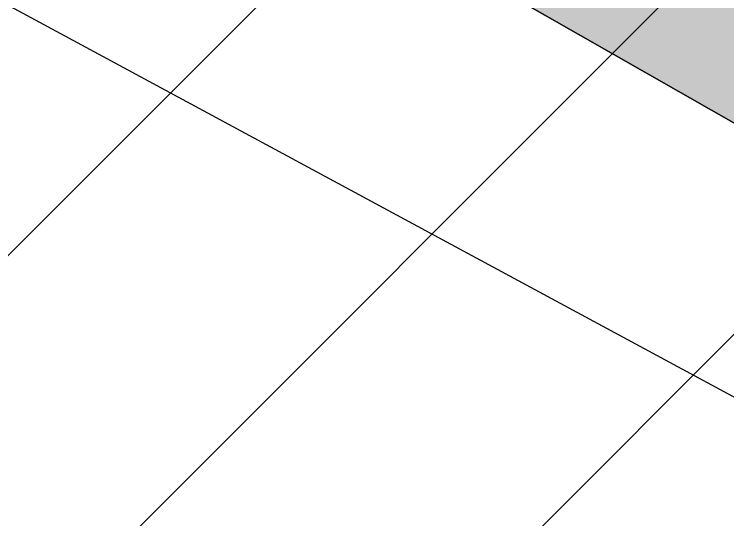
# Model space of a CAD drawing. Header units: millimetres. Extents: x 648844 to 649530, y 1246379 to 1246752.
# Drawn here: x 649090.32 to 649096.6, y 1246534.32 to 1246538.75 of the extents above; entities that cross this region are included whole.
import ezdxf

# ---------------------------------------------------------------- set-up
doc = ezdxf.new("R2010")
doc.units = ezdxf.units.MM
doc.header["$LTSCALE"] = 20
doc.header["$MEASUREMENT"] = 0
doc.layers.get('0').update_dxf_attribs({"linetype": 'CONTINUOUS'})
doc.layers.add('quebrada', color=5, linetype='CONTINUOUS')
doc.layers.add('TECHO', color=30, linetype='CONTINUOUS')

msp = doc.modelspace()

# ---------------------------------------------------------------- hatches: boundary and pattern name
h = msp.add_hatch()
h.set_pattern_fill('ANSI31', color=2, scale=20, style=0)
h.set_pattern_definition([(45, (-526.4316489867633, -3378.367883687839), (-1.767766952966369, 1.767766952966369), [])])
edge = h.paths.add_edge_path()
edge.add_line((649057.8519686605, 1246574.731937029), (649143.484031076, 1246525.395827967))
edge.add_line((649021.4650291716, 1246521.520933308), (649057.8519686605, 1246574.731937029))
edge.add_line((649021.4650291716, 1246521.520933308), (649126.0130467353, 1246470.828113168))
edge.add_line((649143.484031076, 1246525.395827967), (649148.0277335674, 1246486.904175728))
h.paths.add_polyline_path([(649085.8330108997, 1246502.103295551), (649115.3070900415, 1246502.103295551), (649115.3070900415, 1246507.529080002), (649085.8330108997, 1246507.529080002)], flags=24)
at = {"layer": 'TECHO'}
h = msp.add_hatch(dxfattribs=at)
h.set_pattern_fill('SPANTILE', color=254, scale=0.2049999999999998, angle=119.4953358696795, style=0, pattern_type=2)
h.set_pattern_definition([(235.3420235871566, (649136.7395158109, 1246498.674055758), (1.396479868146021, 2.035551352282895), [0.1893117599999991, -4.54348080499997]), (330.3117235871564, (649136.6318586097, 1246498.518335345), (0.07655765011328441, -0.2796228284835339), [0.01639999999999998, -0.1885999999999999]), (150.3117235871565, (649136.801826242, 1246498.402555537), (-0.07655765011328439, 0.2796228284835339), [0.05739999999999978, -0.1475999999999991]), (60.31172358715661, (649136.7519609752, 1246498.430984662), (0.279622828483534, 0.07655765011328433), [0.02049999999999998, -0.1844999999999998]), (240.3117235871565, (649136.6481364808, 1246498.513774543), (-0.279622828483534, -0.07655765011328436), [0.02049999999999989, -0.1844999999999991]), (150.3117235871565, (649136.637983222, 1246498.495965518), (-0.07655765011328439, 0.2796228284835339), [0.01639999999999989, -0.1885999999999991]), (150.3117235871565, (649136.8099488491, 1246498.416802757), (-0.07655765011328439, 0.2796228284835339), [0.04099999999999979, -0.1639999999999991]), (65.28142358715664, (649136.7743308011, 1246498.437109274), (1.04030248582359, 2.23861476540898), [0.1893117599999997, -4.543480804999993]), (97.6156235871565, (649136.7794074307, 1246498.446013786), (0.5891154912266249, -4.347458207832761), [0.05412163999999994, -5.358033749999992]), (131.8768235871565, (649136.7722348362, 1246498.49965795), (-0.2546481289333908, 0.3811551774235575), [0.05186130999999998, -0.5964054749999995]), (168.7466235871565, (649136.7376157864, 1246498.53827299), (0.4577129830537752, -0.02497526756763907), [0.05186130999999999, -0.5964054749999996]), (203.0078235871564, (649136.6867515215, 1246498.548393593), (-4.041225704783784, -1.707613754292942), [0.05412163999999995, -5.358033749999993]), (130.0868235871565, (649136.7562230431, 1246498.492268263), (1.552860942011804, -1.829220644959382), [0.04150942499999981, -4.109424259999976]), (170.5366235871566, (649136.7294931791, 1246498.524025772), (-2.365123348162453, 0.4044957615949042), [0.04150942499999992, -4.10942425999999]), (202.9063235871565, (649136.6885487522, 1246498.530850647), (-3.100827059804226, -1.299844866599789), [0.04387184499999992, -4.34331962499999]), (97.7171235871565, (649136.7621142343, 1246498.448793686), (0.4609812710911512, -3.330498671331836), [0.04387184499999996, -4.343319624999995])])
h.paths.add_polyline_path([(649098.9676047022, 1246541.400122849), (649100.564111796, 1246535.568963865), (649090.5842232349, 1246541.258685712), (649096.4153822196, 1246542.855192806)])

# ---------------------------------------------------------------- linework, layer by layer
at = {"color": 254}
msp.add_lwpolyline([(649090.4920801988, 1246541.311218185), (649094.8010242275, 1246548.869194197), (649104.9651988616, 1246543.0744074), (649100.6562548326, 1246535.516431389), (649090.492080198, 1246541.311218185)], dxfattribs=at)
at = {"layer": 'quebrada', "color": 0}
msp.add_line((649048.3452760843, 1246561.474455387, 36), (649145.7558823216, 1246508.876971368), dxfattribs=at)
at = {"layer": 'TECHO', "color": 254}
for p, q in [((649100.656254832, 1246535.516431389), (649090.4920801991, 1246541.311218187)), ((649090.4920801988, 1246541.311218185), (649100.6562548326, 1246535.516431389))]:
    msp.add_line(p, q, dxfattribs=at)

doc.saveas('drawing.dxf')
